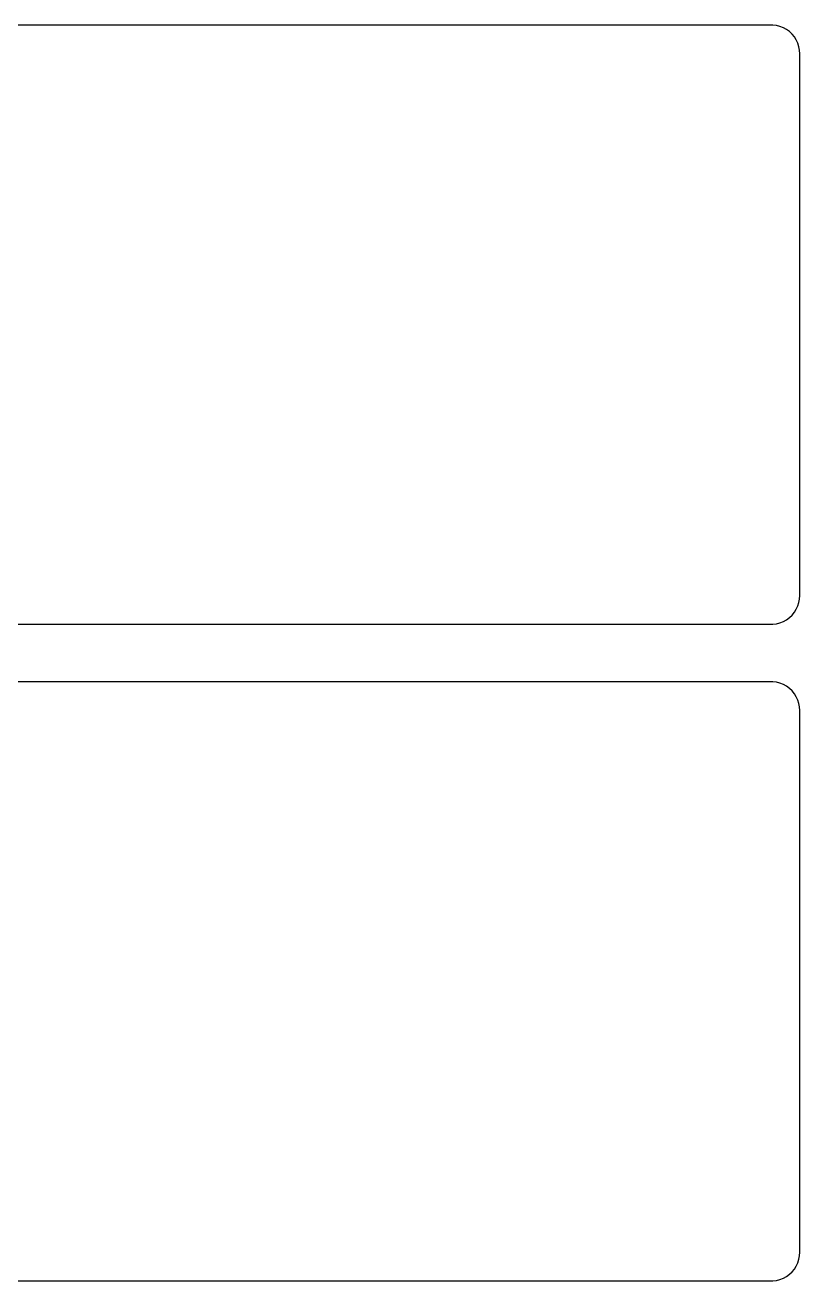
# Model space of a CAD drawing. Header units: metres. Extents: x -134 to 134, y 62 to 280.
# Drawn here: x 0 to 134.5, y 62 to 280 of the extents above; entities that cross this region are included whole.
import ezdxf

# ---------------------------------------------------------------- set-up
doc = ezdxf.new("R2010")
doc.units = ezdxf.units.M

msp = doc.modelspace()

# ---------------------------------------------------------------- linework, layer by layer
for p, q in [((129.814, 279.99), (-129.814, 279.99)), ((130.437, 279.911), (129.814, 279.99)), ((131.045, 279.755), (130.437, 279.911)), ((131.629, 279.524), (131.045, 279.755)), ((132.179, 279.222), (131.629, 279.524)), ((132.687, 278.853), (132.179, 279.222)), ((133.145, 278.423), (132.687, 278.853)), ((133.545, 277.939), (133.145, 278.423)), ((133.882, 277.409), (133.545, 277.939)), ((134.149, 276.841), (133.882, 277.409)), ((134.343, 276.243), (134.149, 276.841)), ((134.461, 275.627), (134.343, 276.243)), ((134.5, 275), (134.461, 275.627)), ((134.5, 181), (134.5, 275)), ((134.461, 180.373), (134.5, 181)), ((133.882, 178.591), (134.149, 179.159)), ((134.149, 179.159), (134.343, 179.757)), ((134.343, 179.757), (134.461, 180.373)), ((131.629, 176.476), (132.179, 176.778)), ((132.179, 176.778), (132.687, 177.147)), ((132.687, 177.147), (133.145, 177.577)), ((133.145, 177.577), (133.545, 178.061)), ((133.545, 178.061), (133.882, 178.591)), ((-129.814, 176.01), (129.814, 176.01)), ((129.814, 176.01), (130.437, 176.089)), ((130.437, 176.089), (131.045, 176.245)), ((131.045, 176.245), (131.629, 176.476)), ((129.814, 165.99), (-129.814, 165.99)), ((130.437, 165.911), (129.814, 165.99)), ((131.045, 165.755), (130.437, 165.911)), ((131.629, 165.524), (131.045, 165.755)), ((132.179, 165.222), (131.629, 165.524)), ((132.687, 164.853), (132.179, 165.222)), ((133.145, 164.423), (132.687, 164.853)), ((133.545, 163.939), (133.145, 164.423)), ((133.882, 163.409), (133.545, 163.939)), ((134.149, 162.841), (133.882, 163.409)), ((134.343, 162.243), (134.149, 162.841)), ((134.461, 161.627), (134.343, 162.243)), ((134.5, 161), (134.461, 161.627)), ((134.5, 67), (134.5, 161)), ((134.149, 65.1594), (134.343, 65.7566)), ((134.343, 65.7566), (134.461, 66.3733)), ((134.461, 66.3733), (134.5, 67)), ((132.687, 63.1474), (133.145, 63.5773)), ((133.145, 63.5773), (133.545, 64.0611)), ((133.545, 64.0611), (133.882, 64.5912)), ((133.882, 64.5912), (134.149, 65.1594)), ((-129.814, 62.0099), (129.814, 62.0099)), ((129.814, 62.0099), (130.437, 62.0886)), ((130.437, 62.0886), (131.045, 62.2447)), ((131.045, 62.2447), (131.629, 62.4759)), ((131.629, 62.4759), (132.179, 62.7784)), ((132.179, 62.7784), (132.687, 63.1474))]:
    msp.add_line(p, q)

doc.saveas('drawing.dxf')
